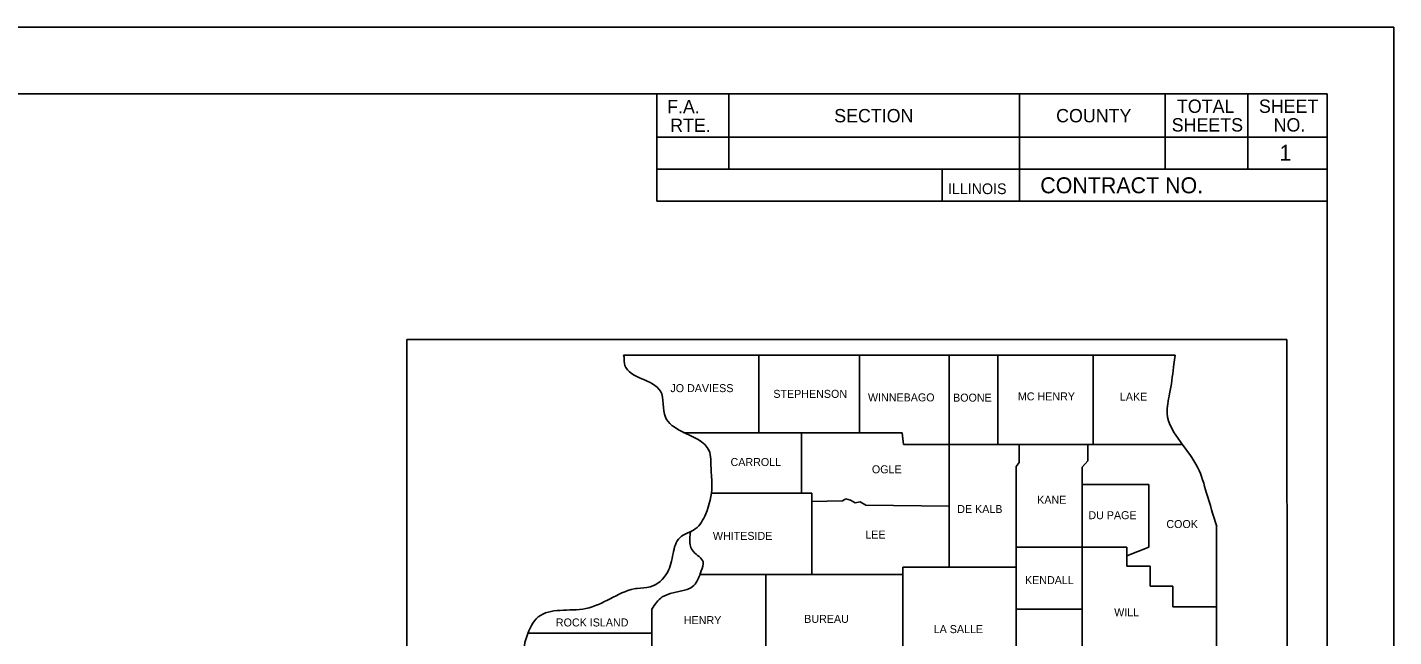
# Model space of a CAD drawing. Extents: x 2962 to 4662, y 335 to 1435.
# Drawn here: x 4150 to 4662, y 1206 to 1435 of the extents above; entities that cross this region are included whole.
import ezdxf

# ---------------------------------------------------------------- set-up
doc = ezdxf.new("R2010")
doc.units = 0
doc.layers.add('Sheets_General Details', color=7, linetype='Continuous')
doc.layers.add('Sheets_Printer Plotting Border', color=7, linetype='Continuous')

msp = doc.modelspace()

# ---------------------------------------------------------------- linework, layer by layer
at = {"layer": 'Sheets_General Details'}
for p, q in [((3072.34, 1409.91), (4637.34, 1409.91)), ((4386.05, 1409.9), (4386.05, 1369.65)), ((4413.06, 1409.9), (4413.06, 1381.65)), ((4522.06, 1409.9), (4522.06, 1369.65)), ((4576.66, 1409.9), (4576.66, 1381.65)), ((4607.7, 1409.9), (4607.7, 1381.65)), ((4637.34, 1409.91), (4637.34, 359.91)), ((4386.05, 1393.65), (4637.34, 1393.65)), ((4386.05, 1381.65), (4637.34, 1381.65)), ((4493.06, 1381.65), (4493.06, 1369.65)), ((4522.06, 1379.39), (4522.06, 1369.65)), ((4386.05, 1369.65), (4637.34, 1369.65)), ((4292.34, 1317.85), (4622.34, 1317.85)), ((4292.34, 1317.85), (4292.34, 791.55)), ((4622.34, 1317.85), (4622.43, 791.55)), ((4373.8, 1311.13), (4373.52, 1311.95)), ((4373.52, 1311.95), (4580.44, 1311.95)), ((4424.34, 1282.82), (4424.34, 1311.95)), ((4462.04, 1282.82), (4462.04, 1311.95)), ((4495.62, 1232.22), (4495.62, 1311.95)), ((4513.97, 1278.46), (4513.97, 1311.95)), ((4549.7, 1278.46), (4549.7, 1311.95)), ((4579.81, 1307.57), (4580.44, 1311.95)), ((4396.01, 1282.82), (4478.1, 1282.82)), ((4440.33, 1282.82), (4440.33, 1260.19)), ((4478.58, 1278.46), (4478.1, 1282.82)), ((4478.58, 1278.46), (4582.95, 1278.46)), ((4521.95, 1278.46), (4521.95, 1271.67)), ((4547.61, 1278.46), (4547.62, 1272.28)), ((4521.95, 1271.67), (4520.79, 1270.19)), ((4521.95, 1271.66), (4521.95, 1271.67)), ((4547.62, 1272.28), (4545.53, 1269.89)), ((4520.79, 1270.19), (4520.79, 1185.42)), ((4545.53, 1269.89), (4545.53, 1185.42)), ((4545.8, 1263.4), (4570.53, 1263.4)), ((4570.53, 1263.4), (4570.53, 1239.88)), ((4406.52, 1260.19), (4444.24, 1260.19)), ((4444.24, 1260.19), (4444.24, 1229.61)), ((4455.73, 1257.32), (4444.24, 1257.07)), ((4456.87, 1258.03), (4455.73, 1257.32)), ((4458.63, 1257.48), (4456.87, 1258.03)), ((4460.4, 1256.57), (4458.63, 1257.48)), ((4462.32, 1256.92), (4460.4, 1256.57)), ((4464.41, 1255.6), (4462.32, 1256.92)), ((4495.62, 1255.3), (4464.41, 1255.6)), ((4595.96, 1248.22), (4595.96, 1031.22)), ((4520.79, 1239.84), (4562.28, 1239.84)), ((4570.53, 1239.88), (4562.28, 1236.61)), ((4562.28, 1239.84), (4562.28, 1232.76)), ((4402.03, 1229.61), (4478.31, 1229.61)), ((4426.98, 1229.61), (4426.98, 1197.02)), ((4478.31, 1232.45), (4520.91, 1232.45)), ((4478.31, 1232.45), (4478.31, 1185.68)), ((4562.28, 1232.76), (4570.98, 1232.76)), ((4570.98, 1232.76), (4570.98, 1225.25)), ((4570.98, 1225.25), (4579.55, 1225.25)), ((4579.55, 1225.25), (4579.55, 1217.45)), ((4384.22, 1216.69), (4384.22, 1106.53)), ((4520.79, 1216.69), (4545.53, 1216.69)), ((4579.55, 1217.45), (4596.01, 1217.45)), ((4337.91, 1207.63), (4384.22, 1207.63))]:
    msp.add_line(p, q, dxfattribs=at)
msp.add_lwpolyline([(2962.34, 1434.91), (4662.34, 1434.91), (4662.34, 334.91), (2962.34, 334.91)], close=True, dxfattribs=at)
for points in [[(4373.78, 1311.24), (4374.11, 1308.1), (4387.41, 1298.42), (4389.29, 1288.64), (4395.39, 1283.32), (4405.66, 1276.08), (4406.38, 1269.54), (4406.7, 1262.8), (4404.39, 1252.37), (4400.49, 1246.74), (4394.67, 1243.45), (4392.14, 1237.46), (4390.06, 1230.42), (4383.51, 1225), (4378.73, 1224.44), (4377.58, 1224.24), (4359.44, 1216.89), (4341.58, 1213.7), (4337.29, 1206.4), (4336.57, 1197.28), (4339.33, 1193.08), (4343.78, 1190.9), (4346.58, 1182.79), (4347.13, 1178.23), (4344.33, 1171.64), (4337.68, 1164.7), (4331.36, 1148.33), (4312.89, 1140.38), (4314.32, 1132.23), (4310.69, 1123.6), (4309.64, 1122.5), (4305.3, 1114.59), (4303.99, 1106.68), (4303.88, 1098.78), (4307.17, 1087.98), (4307.39, 1082.41), (4312.62, 1071.37), (4314.59, 1063.56), (4323.66, 1054.85), (4332.79, 1047.85), (4337.46, 1040.1), (4349.16, 1034.53), (4353.88, 1029.41), (4358.5, 1021.81), (4360.54, 1012.64), (4360.64, 1011.12), (4362.3, 994.6), (4364.11, 992.77), (4368.13, 992.52), (4376.97, 998.9), (4380.59, 998.65), (4398.8, 991.41), (4400.33, 986.79), (4396.43, 974.08), (4395.54, 966.37), (4391.04, 957.46), (4384.17, 940.93), (4385.65, 928.73), (4391.49, 923.75), (4398.13, 916.06), (4408.3, 912.36), (4409.39, 912.06), (4411.76, 911), (4414.62, 903.19), (4420.61, 903.19), (4425.28, 902.23), (4433.52, 896.85), (4436.16, 892.45), (4446.05, 884.49), (4447.48, 877.6), (4448.14, 870.2), (4452.76, 865.95), (4453.41, 861.03), (4456.39, 855.61), (4449.46, 853.03), (4448.36, 850.45), (4449.78, 848.42), (4450.95, 847.81), (4451.93, 843.24), (4458.63, 831.8), (4463.58, 826.52), (4465.01, 827.38), (4463.81, 831.95), (4468.31, 828.35), (4474.41, 825.16), (4473.7, 829.72), (4477.99, 835.9), (4480.07, 839.45), (4487.49, 844.37), (4494.58, 843.35), (4495.95, 842.69), (4513.42, 835.34), (4525.63, 830.17), (4529.19, 831.59), (4530.58, 834.13), (4531.07, 840.1), (4526.83, 849.17)], [(4596.03, 1247.64), (4592.19, 1260.21), (4588.83, 1269.84), (4582.4, 1279.37), (4577.4, 1290.06), (4578.34, 1297.41), (4579.79, 1307.47)], [(4398.64, 1245.69), (4399.78, 1238.22), (4403.4, 1234.37), (4402.75, 1231.03), (4399.94, 1225.51), (4388.13, 1221.2), (4384.22, 1216.69)]]:
    msp.add_spline(points, degree=3, dxfattribs=at)
at = {"layer": 'Sheets_Printer Plotting Border'}
msp.add_lwpolyline([(2962.34, 334.91), (4662.34, 334.91), (4662.34, 1434.91), (2962.34, 1434.91)], close=True, dxfattribs=at)

# ---------------------------------------------------------------- texts
at = {"layer": 'Sheets_General Details'}
for s, height, p in [('F.A.  ', 5, (4389.91, 1402.65)), ('SECTION', 4.999, (4452.56, 1399.26)), ('COUNTY', 4.999, (4535.78, 1399.26)), ('TOTAL', 4.999, (4581.08, 1402.82)), ('SHEET', 4.999, (4611.81, 1402.82)), ('RTE.', 5, (4391.07, 1395.65)), ('SHEETS', 4.999, (4579.11, 1395.82)), ('NO.', 4.999, (4617.32, 1395.82)), ('1', 6, (4619.51, 1384.82)), ('CONTRACT NO.      ', 6, (4529.83, 1372.64)), ('ILLINOIS', 4, (4495.19, 1372.33)), ('JO DAVIESS', 3, (4391.15, 1298.05)), ('STEPHENSON', 3, (4429.75, 1295.9)), ('WINNEBAGO', 3, (4465.23, 1294.57)), ('BOONE', 3, (4497.15, 1294.48)), ('MC HENRY', 3, (4521.45, 1294.95)), ('LAKE', 3, (4559.68, 1294.83)), ('CARROLL', 3, (4413.71, 1270.33)), ('OGLE', 3, (4466.71, 1267.6)), ('DE KALB', 3, (4498.71, 1252.7)), ('KANE', 3, (4528.68, 1256.15)), ('DU PAGE', 3, (4547.87, 1250.39)), ('COOK', 3, (4577.11, 1247.06)), ('WHITESIDE', 3, (4407.09, 1242.62)), ('LEE', 3, (4464.23, 1243.13)), ('KENDALL', 3, (4524.11, 1226.03)), ('BUREAU', 3, (4441.33, 1211.5)), ('WILL', 3, (4557.54, 1214)), ('ROCK ISLAND', 3, (4348.22, 1210.15)), ('HENRY', 3, (4396.21, 1211.01)), ('LA SALLE', 3, (4489.88, 1207.65))]:
    msp.add_text(s, height=height, dxfattribs=at).set_placement(p)

doc.saveas('drawing.dxf')
